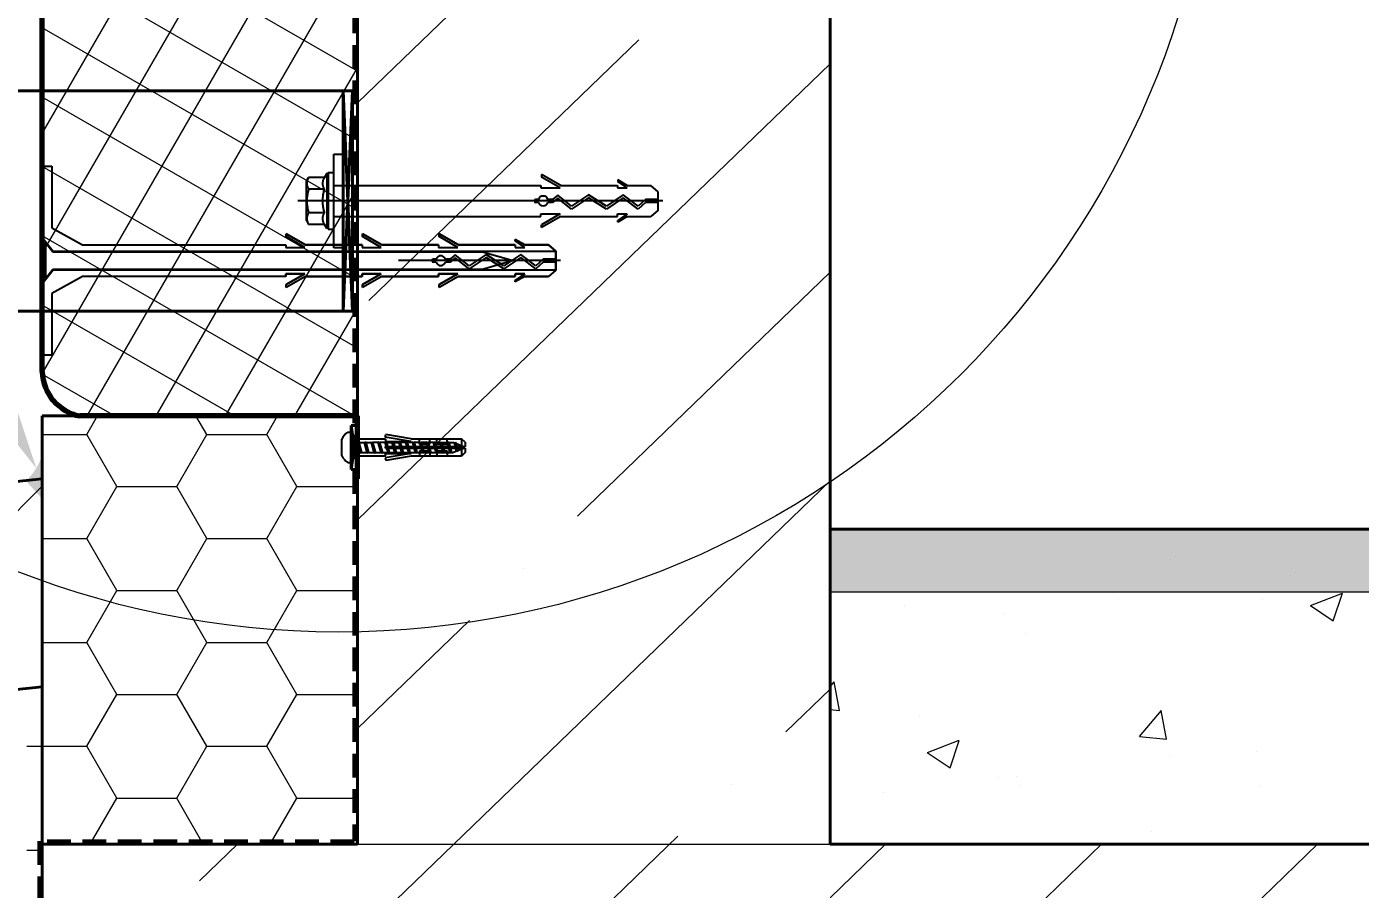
# Model space of a CAD drawing. Header units: millimetres. Extents: x -3689 to 2955806, y -724709 to -635850.
# Drawn here: x 2945288.7 to 2945712, y -717650.1 to -717376.2 of the extents above; entities that cross this region are included whole.
import ezdxf
from ezdxf import colors
from ezdxf.entities.mleader import LeaderData, LeaderLine
from ezdxf.math import Vec2, Vec3

# ---------------------------------------------------------------- set-up
doc = ezdxf.new("R2010")
doc.units = ezdxf.units.MM
doc.linetypes.add('DASHED2', pattern=[0.375, 0.25, -0.125])
for name, color, linetype, lineweight in [('0_текст', 7, 'Continuous', 0), ('_PP_Hatch', 9, 'Continuous', 9), ('_PP_Primary Line Continuous', 3, 'Continuous', 40), ('_Выноска', 7, 'Continuous', 15), ('гидроветрозащита', 10, 'Continuous', 70), ('Гидроизоляция монолита', 30, 'DASHED2', 50), ('Стены сечение', 7, 'Continuous', 40), ('Штрих Бетон неармированный', 7, 'Continuous', 15), ('Штрих Мин. Вата', 40, 'Continuous', 15)]:
    doc.layers.add(name, color=color, linetype=linetype, lineweight=lineweight)
doc.layers.add('S-METL', color=14, linetype='Continuous')
doc.layers.add('S-WALL-PATT', color=181, linetype='Continuous')
doc.styles.add('SPDS', font='isocpeui.ttf')
doc.linetypes.add('зигзаг', pattern='A,0.00254,-5.08,[131,ltypeshp.shx,S=5.08,R=0,X=-5.08,Y=0],-10.16,[131,ltypeshp.shx,S=5.08,R=180,X=5.08,Y=0],-5.08', length=20.32254)

# ---------------------------------------------------------------- blocks, each defined once
blk = doc.blocks.new('шуруп 4х40')
at = {"color": 0}
for p, q in [((-1.131376736666425, 5.330769230757141), (0, 5.330769230757141)), ((0, -5.330769230757141), (0, 5.330769230757141)), ((-3.230769230765873, -2.907692307693651), (-3.230769230765873, 2.907692307693651)), ((-8.326672684688674e-17, 1.915720173631509), (0.08143554921195495, 2)), ((0.794355645566764, -1.733333333371769), (2.220446049250313e-16, 1.103883125625536)), ((1.104249929206921, -2), (0.08143554921195495, 2)), ((0.08143554921195495, 2), (0.3913298328401016, 1.733333333323724)), ((1.361917124228844, -1.733333333371769), (0.3913298328401016, 1.733333333323724)), ((2.257996499513974, 1.733333333323724), (0.3913298328401016, 1.733333333323724)), ((2.257996499513974, 1.733333333323724), (2.515663694535897, 2)), ((3.228583790890706, -1.733333333371769), (2.257996499513974, 1.733333333323724)), ((3.538478074530863, -2), (2.515663694535897, 2)), ((2.515663694535897, 2), (2.825557978176056, 1.733333333323724)), ((3.796145269552786, -1.733333333371769), (2.825557978176056, 1.733333333323724)), ((2.825557978176056, 1.733333333323724), (4.657996499516377, 1.733333333323724)), ((4.657996499516377, 1.733333333323724), (4.915663694550313, 2)), ((5.62858379090512, -1.733333333371769), (4.657996499516377, 1.733333333323724)), ((5.938478074545278, -2), (4.915663694550313, 2)), ((4.915663694550313, 2), (5.225557978178458, 1.733333333323724)), ((6.19614526955519, -1.733333333371769), (5.225557978178458, 1.733333333323724)), ((5.225557978178458, 1.733333333323724), (7.092224644852331, 1.733333333323724)), ((7.092224644852331, 1.733333333323724), (7.349891839874254, 2)), ((8.062811936229062, -1.733333333371769), (7.092224644852331, 1.733333333323724)), ((8.372706219869219, -2), (7.349891839874254, 2)), ((7.349891839874254, 2), (7.659786123514412, 1.733333333323724)), ((8.630373414891142, -1.733333333371769), (7.659786123514412, 1.733333333323724)), ((9.526452790188284, 1.733333333323724), (7.659786123514412, 1.733333333323724)), ((9.526452790188284, 1.733333333323724), (9.784119985210207, 2)), ((10.49704008156502, -1.733333333371769), (9.526452790188284, 1.733333333323724)), ((10.80693436520517, -2), (9.784119985210207, 2)), ((9.784119985210207, 2), (10.09401426883835, 1.733333333323724)), ((11.0646015602271, -1.733333333371769), (10.09401426883835, 1.733333333323724)), ((11.96068093551223, 1.733333333323724), (10.09401426883835, 1.733333333323724)), ((11.96068093551223, 1.733333333323724), (12.21834813053415, 2)), ((12.93126822688896, -1.733333333371769), (11.96068093551223, 1.733333333323724)), ((13.24116251052912, -2), (12.21834813053415, 2)), ((12.21834813053415, 2), (12.52824241417431, 1.733333333323724)), ((13.49882970555104, -1.733333333371769), (12.52824241417431, 1.733333333323724)), ((12.52824241417431, 1.733333333323724), (14.36068093551463, 1.733333333323724)), ((14.36068093551463, 1.733333333323724), (14.61834813054856, 2)), ((15.33126822690337, -1.733333333371769), (14.36068093551463, 1.733333333323724)), ((15.64116251054353, -2), (14.61834813054856, 2)), ((14.61834813054856, 2), (14.92824241417671, 1.733333333323724)), ((15.89882970555344, -1.733333333371769), (14.92824241417671, 1.733333333323724)), ((14.92824241417671, 1.733333333323724), (16.79490908085058, 1.733333333323724)), ((16.79490908085058, 1.733333333323724), (17.05257627587251, 2)), ((17.76549637222731, -1.733333333371769), (16.79490908085058, 1.733333333323724)), ((18.07539065586747, -2), (17.05257627587251, 2)), ((17.05257627587251, 2), (17.36247055951266, 1.733333333323724)), ((18.33305785088939, -1.733333333371769), (17.36247055951266, 1.733333333323724)), ((19.19490908085298, 1.733333333323724), (17.36247055951266, 1.733333333323724)), ((19.19490908085298, 1.733333333323724), (19.45257627588692, 2)), ((20.16549637224173, -1.733333333371769), (19.19490908085298, 1.733333333323724)), ((20.47539065586987, -2), (19.45257627588692, 2)), ((19.45257627588692, 2), (19.76247055951507, 1.733333333323724)), ((20.7330578508918, -1.733333333371769), (19.76247055951507, 1.733333333323724)), ((21.62913722618894, 1.733333333323724), (19.76247055951507, 1.733333333323724)), ((21.62913722618894, 1.733333333323724), (21.88680442121086, 2)), ((22.59972451756567, -1.733333333371769), (21.62913722618894, 1.733333333323724)), ((22.90961880120583, -2), (21.88680442121086, 2)), ((21.88680442121086, 2), (22.19669870483901, 1.733333333323724)), ((23.16728599621574, -1.733333333371769), (22.19669870483901, 1.733333333323724)), ((24.02913722619134, 1.733333333323724), (22.19669870483901, 1.733333333323724)), ((24.02913722619134, 1.733333333323724), (24.28680442121327, 2)), ((24.99972451758008, -1.733333333371769), (24.02913722619134, 1.733333333323724)), ((25.30961880120823, -2), (24.28680442121327, 2)), ((24.28680442121327, 2), (24.59669870485342, 1.733333333323724)), ((25.56728599623015, -1.733333333371769), (24.59669870485342, 1.733333333323724)), ((26.4633653715273, 1.733333333323724), (24.59669870485342, 1.733333333323724)), ((26.4633653715273, 1.733333333323724), (26.72103256654922, 2)), ((27.43395266290403, -1.733333333371769), (26.4633653715273, 1.733333333323724)), ((27.74384694653217, -2), (26.72103256654922, 2)), ((26.72103256654922, 2), (27.03092685017737, 1.733333333323724)), ((28.0015141415541, -1.733333333371769), (27.03092685017737, 1.733333333323724)), ((28.8633653715297, 1.733333333323724), (27.03092685017737, 1.733333333323724)), ((28.8633653715297, 1.733333333323724), (29.12103256655162, 2)), ((29.83395266290643, -1.733333333371769), (28.8633653715297, 1.733333333323724)), ((30.14384694654659, -2), (29.12103256655162, 2)), ((29.12103256655162, 2), (29.43092685019178, 1.733333333323724)), ((30.40151414156851, -1.733333333371769), (29.43092685019178, 1.733333333323724)), ((29.43092685019178, 1.733333333323724), (31.2633653715321, 1.733333333323724)), ((31.2633653715321, 1.733333333323724), (31.52103256656603, 2)), ((32.23395266292084, -1.733333333371769), (31.2633653715321, 1.733333333323724)), ((32.54384694654899, -2), (31.52103256656603, 2)), ((31.52103256656603, 2), (31.83092685019418, 1.733333333323724)), ((32.80151414157091, -1.733333333371769), (31.83092685019418, 1.733333333323724)), ((31.83092685019418, 1.733333333323724), (33.76247055956311, 1.733333333323724)), ((33.76247055956311, 1.733333333323724), (34.02013775458503, 2)), ((34.73305785093984, -1.733333333371769), (33.76247055956311, 1.733333333323724)), ((35.04295213458, -2), (34.02013775458503, 2)), ((34.02013775458503, 2), (34.33003203821318, 1.733333333323724)), ((35.30061932960192, -1.733333333371769), (34.33003203821318, 1.733333333323724)), ((34.33003203821318, 1.733333333323724), (35.66666666665465, 1.733333333323724)), ((36.24695339869005, 1.50121864053839), (35.66666666665465, 1.733333333323724)), ((36.52306379893038, 1.67798327008409), (36.24695339869005, 1.50121864053839)), ((36.94670020780654, -1.2213199169014), (36.24695339869005, 1.50121864053839)), ((37.24741631857762, -1.388242262282846), (36.52306379893038, 1.67798327008409)), ((36.91122489874405, 1.235510040487966), (36.52306379893038, 1.67798327008409)), ((37.44213262524899, -1.023146949910007), (36.91122489874405, 1.235510040487966)), ((39.99999999999999, 0), (36.91122489874405, 1.235510040487966)), ((37.44213262524899, -1.023146949910007), (39.99999999999999, 0)), ((0, -1.733333333371769), (0.794355645566764, -1.733333333371769)), ((0.794355645566764, -1.733333333371769), (1.104249929206921, -2)), ((1.361917124228844, -1.733333333371769), (1.104249929206921, -2)), ((1.361917124228844, -1.733333333371769), (3.228583790890706, -1.733333333371769)), ((3.228583790890706, -1.733333333371769), (3.538478074530863, -2)), ((3.796145269552786, -1.733333333371769), (3.538478074530863, -2)), ((3.796145269552786, -1.733333333371769), (5.62858379090512, -1.733333333371769)), ((5.62858379090512, -1.733333333371769), (5.938478074545278, -2)), ((6.19614526955519, -1.733333333371769), (5.938478074545278, -2)), ((6.19614526955519, -1.733333333371769), (8.062811936229062, -1.733333333371769)), ((8.062811936229062, -1.733333333371769), (8.372706219869219, -2)), ((8.630373414891142, -1.733333333371769), (8.372706219869219, -2)), ((8.630373414891142, -1.733333333371769), (10.49704008156502, -1.733333333371769)), ((10.49704008156502, -1.733333333371769), (10.80693436520517, -2)), ((11.0646015602271, -1.733333333371769), (10.80693436520517, -2)), ((11.0646015602271, -1.733333333371769), (12.93126822688896, -1.733333333371769)), ((12.93126822688896, -1.733333333371769), (13.24116251052912, -2)), ((13.49882970555104, -1.733333333371769), (13.24116251052912, -2)), ((13.49882970555104, -1.733333333371769), (15.33126822690337, -1.733333333371769)), ((15.33126822690337, -1.733333333371769), (15.64116251054353, -2)), ((15.89882970555344, -1.733333333371769), (15.64116251054353, -2)), ((15.89882970555344, -1.733333333371769), (17.76549637222731, -1.733333333371769)), ((17.76549637222731, -1.733333333371769), (18.07539065586747, -2)), ((18.33305785088939, -1.733333333371769), (18.07539065586747, -2)), ((18.33305785088939, -1.733333333371769), (20.16549637224173, -1.733333333371769)), ((20.16549637224173, -1.733333333371769), (20.47539065586987, -2)), ((20.7330578508918, -1.733333333371769), (20.47539065586987, -2)), ((20.7330578508918, -1.733333333371769), (22.59972451756567, -1.733333333371769)), ((22.59972451756567, -1.733333333371769), (22.90961880120583, -2)), ((23.16728599621574, -1.733333333371769), (22.90961880120583, -2)), ((23.16728599621574, -1.733333333371769), (24.99972451758008, -1.733333333371769)), ((24.99972451758008, -1.733333333371769), (25.30961880120823, -2)), ((25.56728599623015, -1.733333333371769), (25.30961880120823, -2)), ((25.56728599623015, -1.733333333371769), (27.43395266290403, -1.733333333371769)), ((27.43395266290403, -1.733333333371769), (27.74384694653217, -2)), ((28.0015141415541, -1.733333333371769), (27.74384694653217, -2)), ((28.0015141415541, -1.733333333371769), (29.83395266290643, -1.733333333371769)), ((29.83395266290643, -1.733333333371769), (30.14384694654659, -2)), ((30.40151414156851, -1.733333333371769), (30.14384694654659, -2)), ((30.40151414156851, -1.733333333371769), (32.23395266292084, -1.733333333371769)), ((32.23395266292084, -1.733333333371769), (32.54384694654899, -2)), ((32.80151414157091, -1.733333333371769), (32.54384694654899, -2)), ((32.80151414157091, -1.733333333371769), (34.73305785093984, -1.733333333371769)), ((34.73305785093984, -1.733333333371769), (35.04295213458, -2)), ((35.30061932960192, -1.733333333371769), (35.04295213458, -2)), ((35.30061932960192, -1.733333333371769), (35.66666666665465, -1.733333333371769)), ((35.66666666665465, -1.733333333371769), (36.94670020780654, -1.2213199169014)), ((36.94670020780654, -1.2213199169014), (37.24741631857762, -1.388242262282846)), ((37.24741631857762, -1.388242262282846), (37.44213262524899, -1.023146949910007)), ((-1.131376736666425, -5.330769230757141), (0, -5.330769230757141))]:
    blk.add_line(p, q, dxfattribs=at)
for centre, radius, start, end in [((1.839248676173156, 0.6359599592105951), 5.555704225372054, 122.3234508355431, 155.8641914964315), ((1.839248676173156, -0.6359599592105951), 5.555704225372051, 204.1358085035685, 237.6765491644569)]:
    blk.add_arc(centre, radius, start, end, dxfattribs=at)
blk = doc.blocks.new('дюбель 6х40')
for p, q in [((0, 3), (12, 3)), ((0, -3), (0, 3)), ((11.97710171902145, 3.630322624696419), (12.12884552623291, 4.517438072070945)), ((21, 2.112884552625474), (11.97710171902145, 3.630322624696419)), ((12, 3), (12, 2.099999999976717)), ((12, 2.099999999976717), (21, 2.099999999976717)), ((12, 0.2999999999883585), (40, 0.2999999999883585)), ((12, -0.2999999999883585), (12, 0.2999999999883585)), ((21, 3), (12.12884552623291, 4.517438072070945)), ((21, 3), (38.61377558494837, 2.999999999999773)), ((24.00688779247139, 1.200000000011642), (24.00688779247139, 3)), ((24.00688779247139, 1.200000000011642), (27.60688779247721, 1.200000000011642)), ((27.60688779247721, 1.200000000011642), (27.60688779247721, 3)), ((30.00688779247139, 1.200000000011642), (30.00688779247139, 3)), ((30.00688779247139, 1.200000000011642), (33.60688779247721, 1.200000000011642)), ((33.60688779247721, 1.200000000011642), (33.60688779247721, 3)), ((38.6137755849486, 3), (38.6137755849486, 0.2999999999883585)), ((40, 1.799999999988358), (38.6137755849486, 3)), ((40, 1.799999999988358), (40, 0.2999999999883585)), ((12, -3), (0, -3)), ((21, -2.112884552625474), (11.97710171902145, -3.630322624696419)), ((11.97710171902145, -3.630322624696419), (12.12884552623291, -4.517438072070945)), ((12, -0.2999999999883585), (40, -0.2999999999883585)), ((12, -2.100000000034925), (21, -2.100000000034925)), ((12, -3), (12, -2.100000000034925)), ((21, -3), (12.12884552623291, -4.517438072070945)), ((38.61377558494837, -3), (21, -3)), ((24.00688779247139, -1.200000000011642), (27.60688779247721, -1.200000000011642)), ((24.00688779247139, -1.200000000011642), (24.00688779247139, -3)), ((27.60688779247721, -1.200000000011642), (27.60688779247721, -3)), ((30.00688779247139, -1.200000000011642), (33.60688779247721, -1.200000000011642)), ((30.00688779247139, -1.200000000011642), (30.00688779247139, -3)), ((33.60688779247721, -1.200000000011642), (33.60688779247721, -3)), ((38.6137755849486, -0.2999999999883585), (38.6137755849486, -3)), ((40, -1.799999999988358), (38.6137755849486, -3)), ((40, -0.2999999999883585), (40, -1.799999999988358))]:
    blk.add_line(p, q)
blk = doc.blocks.new('*U410')
for name in ['шуруп 4х40', 'дюбель 6х40']:
    blk.add_blockref(name, (0, -2.91038304567337e-11))
blk = doc.blocks.new('_Open90')
at = {"color": 0, "linetype": 'ByBlock', "lineweight": -2}
for p, q in [((-0.5, 0.5), (0, 0)), ((0, 0), (-1, 0)), ((0, 0), (-0.5, -0.5))]:
    blk.add_line(p, q, dxfattribs=at)

msp = doc.modelspace()

# ---------------------------------------------------------------- hatches: boundary and pattern name
msp.add_hatch(color=256).paths.add_polyline_path([(2945291.779109444, -717516.4553678259), (2945272.885130208, -717492.5597692265), (2945282.197352654, -717487.5387286608)], flags=0)
at = {"layer": '_Выноска'}
h = msp.add_hatch(color=256, dxfattribs=at)
h.dxf.hatch_style = 1
h.paths.add_polyline_path([(2945543.653680247, -717535.8239455108), (2946000.178958781, -717535.8239455108), (2946000.178958781, -717555.8239455108), (2945543.653680247, -717555.8239455108)])
at = {"layer": 'S-WALL-PATT'}
h = msp.add_hatch(color=7, dxfattribs=at)
h.dxf.hatch_style = 1
edge = h.paths.add_edge_path()
edge.add_line((2945288.479988195, -717520.4907047304), (2945293.479988195, -717525.976222607))
edge.add_line((2945293.479988195, -717525.976222607), (2945293.589549634, -717512.4154265036))
edge.add_arc((2945274.026200858, -717505.691043426), 20.68675767477686, 314.3226031059618, 341.03094913236, ccw=False)

# ---------------------------------------------------------------- linework, layer by layer
at = {"color": 9, "ltscale": 5}
for p, q in [((2945386.181809708, -717416.7049073845), (2945389.153680247, -717416.7049073845)), ((2945386.181809708, -717446.4236127757), (2945386.181809708, -717416.7049073845)), ((2945389.153680247, -717416.7049073845), (2945389.153680247, -717446.4236127757)), ((2945383.927150593, -717422.8412717382), (2945383.24082649, -717424.1290823051)), ((2945383.927150593, -717422.8412717382), (2945383.927150593, -717440.287248422)), ((2945377.488097758, -717425.3178305208), (2945378.17442186, -717424.1290823051)), ((2945377.488097758, -717437.8106896394), (2945377.488097758, -717425.3178305208)), ((2945383.24082649, -717424.1290823051), (2945378.17442186, -717424.1290823051)), ((2945383.24082649, -717427.8466711927), (2945378.17442186, -717427.8466711927)), ((2945383.24082649, -717435.2818489677), (2945378.17442186, -717435.2818489677)), ((2945377.488097758, -717437.8106896394), (2945378.17442186, -717438.9994378551)), ((2945383.24082649, -717438.9994378551), (2945378.17442186, -717438.9994378551)), ((2945383.927150593, -717440.287248422), (2945383.24082649, -717438.9994378551)), ((2945389.153680247, -717446.4236127757), (2945386.181809708, -717446.4236127757))]:
    msp.add_line(p, q, dxfattribs=at)
at = {"color": 1}
for p, q in [((2945293.653680247, -717480.5138884588), (2945293.653680247, -717420.5138884588)), ((2945293.653680247, -717420.5138884588), (2945296.653680247, -717420.5138884588)), ((2945296.653680247, -717420.5138884588), (2945296.653680247, -717440.1341004373)), ((2945296.653680247, -717440.1341004373), (2945306.368337261, -717445.5138884588)), ((2945293.653680247, -717457.164435302), (2945293.653680247, -717443.8633416157)), ((2945293.653680247, -717443.8633416157), (2945294.293386865, -717443.8633416157)), ((2945294.293386865, -717443.8633416157), (2945294.293386865, -717443.8633416157)), ((2945294.293386865, -717443.8633416157), (2945297.08085276, -717447.5138884588)), ((2945371.061090102, -717442.9010508527), (2945371.061090102, -717441.9833062582)), ((2945371.061090102, -717441.9833062582), (2945377.176237854, -717445.5138884587)), ((2945376.966011932, -717446.2984622811), (2945371.061090102, -717442.8892540733)), ((2945395.321952769, -717442.8892540733), (2945395.321952769, -717441.9833062582)), ((2945395.321952769, -717441.9833062582), (2945401.437100521, -717445.5138884587)), ((2945401.226874599, -717446.2984622811), (2945395.321952769, -717442.8892540733)), ((2945425.697963188, -717445.5138884587), (2945419.582815436, -717441.9833062582)), ((2945419.582815436, -717441.9833062582), (2945419.582815436, -717442.9010508527)), ((2945419.582815436, -717442.8892540733), (2945419.582815436, -717441.9833062582)), ((2945419.582815436, -717441.9833062582), (2945425.697963188, -717445.5138884587)), ((2945425.487737266, -717446.2984622811), (2945419.582815436, -717442.8892540733)), ((2945425.487737266, -717446.2984622811), (2945419.582815436, -717442.8892540733)), ((2945446.820530566, -717445.5138884587), (2945443.76295669, -717443.7485973585)), ((2945443.76295669, -717443.7485973585), (2945443.76295669, -717444.2074696558)), ((2945443.76295669, -717444.2074696558), (2945443.76295669, -717443.7485973585)), ((2945443.76295669, -717443.7485973585), (2945446.820530566, -717445.5138884587)), ((2945446.820530566, -717446.2984622811), (2945443.76295669, -717444.201571266)), ((2945446.820530566, -717446.2984622811), (2945443.76295669, -717444.2074696558)), ((2945297.08085276, -717447.5138884588), (2945456.588436996, -717447.5138884588)), ((2945306.368337261, -717445.5138884588), (2945370.899647275, -717445.5138884587)), ((2945370.899647275, -717445.5138884587), (2945370.899647275, -717446.2984622811)), ((2945370.899647275, -717446.2984622811), (2945376.966011932, -717446.2984622811)), ((2945377.176237854, -717445.5138884587), (2945395.160509942, -717445.5138884587)), ((2945395.160509942, -717445.5138884587), (2945395.160509942, -717446.2984622811)), ((2945395.160509942, -717446.2984622811), (2945401.226874599, -717446.2984622811)), ((2945401.437100521, -717445.5138884587), (2945419.421372609, -717445.5138884587)), ((2945406.653680247, -717445.5138884588), (2945419.421372609, -717445.5138884587)), ((2945419.421372609, -717445.5138884587), (2945419.421372609, -717446.2984622811)), ((2945419.421372609, -717445.5138884587), (2945419.421372609, -717446.2984622811)), ((2945419.421372609, -717446.2984622811), (2945425.487737266, -717446.2984622811)), ((2945419.421372609, -717446.2984622811), (2945425.487737266, -717446.2984622811)), ((2945424.718771296, -717448.6635583617), (2945423.092218575, -717450.0431441654)), ((2945429.128636096, -717452.2103900709), (2945424.718771296, -717448.6635583617)), ((2945443.682235276, -717445.5138884587), (2945425.697963188, -717445.5138884587)), ((2945425.697963188, -717445.5138884587), (2945443.682235276, -717445.5138884587)), ((2945425.697963188, -717445.5138884587), (2945443.682235276, -717445.5138884587)), ((2945434.475116699, -717448.5855544005), (2945429.128636096, -717452.2103900709)), ((2945440.17281208, -717452.2103900709), (2945434.475116699, -717448.5855544005)), ((2945445.519292682, -717448.5855544005), (2945440.17281208, -717452.2103900709)), ((2945443.682235276, -717445.5138884587), (2945443.682235276, -717446.2984622811)), ((2945443.682235276, -717445.5138884587), (2945443.682235276, -717446.2984622811)), ((2945443.682235276, -717446.2984622811), (2945446.820530566, -717446.2984622811)), ((2945443.682235276, -717446.2984622811), (2945446.820530566, -717446.2984622811)), ((2945450.24136275, -717452.2103900709), (2945445.519292682, -717448.5855544005)), ((2945454.29995878, -717445.5138884587), (2945446.820530566, -717445.5138884587)), ((2945446.820530566, -717445.5138884587), (2945454.29995878, -717445.5138884587)), ((2945456.653680247, -717447.4753230145), (2945454.29995878, -717445.5138884587)), ((2945454.29995878, -717445.5138884587), (2945456.588436996, -717447.5138884588)), ((2945456.588436996, -717447.5138884588), (2945456.593037793, -717453.5138884588)), ((2945456.653680247, -717453.4659465278), (2945456.653680247, -717447.56183039)), ((2945297.08085276, -717453.5138884588), (2945294.293386865, -717457.164435302)), ((2945456.593037793, -717453.5138884588), (2945297.08085276, -717453.5138884588)), ((2945458.087823234, -717450.5138884588), (2945406.653680247, -717450.5138884588)), ((2945418.611388025, -717450.0431441654), (2945417.789010114, -717450.0431441654)), ((2945418.611388025, -717450.9846327523), (2945417.789010114, -717450.9846327523)), ((2945423.092218575, -717450.0431441654), (2945421.605130927, -717450.0431441654)), ((2945423.092218575, -717450.9846327523), (2945421.605130927, -717450.9846327523)), ((2945423.092218575, -717450.9846327523), (2945422.136873041, -717450.9846327523)), ((2945424.718771296, -717449.5928607341), (2945423.092218575, -717450.9846327523)), ((2945429.128636096, -717453.1396924433), (2945424.718771296, -717449.5928607341)), ((2945434.475116699, -717449.5148567728), (2945429.128636096, -717453.1396924433)), ((2945440.17281208, -717453.1396924433), (2945434.475116699, -717449.5148567728)), ((2945445.519292682, -717449.5148567728), (2945440.17281208, -717453.1396924433)), ((2945450.24136275, -717453.1396924433), (2945445.519292682, -717449.5148567728)), ((2945452.582874575, -717450.05533038), (2945450.24136275, -717452.2103900709)), ((2945452.582874575, -717450.9846327523), (2945450.24136275, -717453.1396924433)), ((2945456.261393336, -717450.05533038), (2945452.582874575, -717450.05533038)), ((2945456.261393336, -717450.9846327523), (2945452.582874575, -717450.9846327523)), ((2945456.593037793, -717453.5138884588), (2945454.29995878, -717455.5138884588)), ((2945456.261393336, -717450.9846327523), (2945456.261393336, -717450.05533038)), ((2945294.293386865, -717457.164435302), (2945293.653680247, -717457.164435302)), ((2945294.293386865, -717457.164435302), (2945294.293386865, -717457.164435302)), ((2945306.368337261, -717455.5138884588), (2945296.653680247, -717460.8936764804)), ((2945370.899647275, -717455.5138884588), (2945306.368337261, -717455.5138884588)), ((2945370.899647275, -717455.5138884588), (2945370.899647275, -717454.7293146366)), ((2945370.899647275, -717454.7293146366), (2945376.966011932, -717454.7293146366)), ((2945376.966011932, -717454.7293146366), (2945370.899647275, -717454.7293146366)), ((2945370.899647275, -717454.7293146366), (2945370.899647275, -717455.5138884588)), ((2945376.966011932, -717454.7293146366), (2945371.061090102, -717458.1385228443)), ((2945371.061090102, -717458.126726065), (2945376.966011932, -717454.7293146366)), ((2945377.176237854, -717455.5138884588), (2945371.061090102, -717459.0444706593)), ((2945377.176237854, -717455.5138884588), (2945371.061090102, -717459.0444706593)), ((2945395.160509942, -717455.5138884588), (2945377.176237854, -717455.5138884588)), ((2945401.226874599, -717454.7293146366), (2945395.160509942, -717454.7293146366)), ((2945395.160509942, -717454.7293146366), (2945395.160509942, -717455.5138884588)), ((2945395.321952769, -717458.126726065), (2945401.226874599, -717454.7293146366)), ((2945401.437100521, -717455.5138884588), (2945395.321952769, -717459.0444706593)), ((2945419.421372609, -717455.5138884588), (2945401.437100521, -717455.5138884588)), ((2945406.653680247, -717455.5138884588), (2945419.421372609, -717455.5138884588)), ((2945419.421372609, -717455.5138884588), (2945419.421372609, -717454.7293146366)), ((2945419.421372609, -717454.7293146366), (2945425.487737266, -717454.7293146366)), ((2945425.487737266, -717454.7293146366), (2945419.421372609, -717454.7293146366)), ((2945419.421372609, -717454.7293146366), (2945419.421372609, -717455.5138884588)), ((2945425.487737266, -717454.7293146366), (2945419.582815436, -717458.1385228443)), ((2945419.582815436, -717458.1385228443), (2945425.487737266, -717454.7293146366)), ((2945425.697963188, -717455.5138884588), (2945419.582815436, -717459.0444706593)), ((2945425.697963188, -717455.5138884588), (2945419.582815436, -717459.0444706593)), ((2945425.697963188, -717455.5138884588), (2945443.682235276, -717455.5138884588)), ((2945443.682235276, -717455.5138884588), (2945425.697963188, -717455.5138884588)), ((2945443.682235276, -717455.5138884588), (2945443.682235276, -717454.7293146366)), ((2945443.682235276, -717454.7293146366), (2945446.820530566, -717454.7293146366)), ((2945446.820530566, -717454.7293146366), (2945443.682235276, -717454.7293146366)), ((2945443.682235276, -717454.7293146366), (2945443.682235276, -717455.5138884588)), ((2945446.820530566, -717454.7293146366), (2945443.76295669, -717456.8262056516)), ((2945443.76295669, -717456.8203072619), (2945446.820530566, -717454.7293146366)), ((2945446.820530566, -717455.5138884588), (2945443.76295669, -717457.2791795591)), ((2945446.820530566, -717455.5138884588), (2945443.76295669, -717457.2791795591)), ((2945443.76295669, -717457.2791795591), (2945443.76295669, -717456.8203072619)), ((2945443.76295669, -717457.2791795591), (2945443.76295669, -717456.8203072619)), ((2945446.820530566, -717455.5138884588), (2945454.29995878, -717455.5138884588)), ((2945454.29995878, -717455.5138884588), (2945446.820530566, -717455.5138884588)), ((2945456.653680247, -717453.552453903), (2945454.29995878, -717455.5138884588)), ((2945296.653680247, -717460.8936764804), (2945296.653680247, -717480.5138884588)), ((2945371.061090102, -717459.0444706593), (2945371.061090102, -717458.126726065)), ((2945371.061090102, -717459.0444706593), (2945371.061090102, -717458.126726065)), ((2945395.321952769, -717459.0444706593), (2945395.321952769, -717458.126726065)), ((2945419.582815436, -717459.0444706593), (2945419.582815436, -717458.126726065)), ((2945419.582815436, -717459.0444706593), (2945419.582815436, -717458.1385228443)), ((2945296.653680247, -717480.5138884588), (2945293.653680247, -717480.5138884588))]:
    msp.add_line(p, q, dxfattribs=at)
at = {"color": 9}
for p, q in [((2945384.422462349, -717422.8412717382), (2945383.927150593, -717422.8412717382)), ((2945384.422462349, -717440.287248422), (2945383.927150593, -717440.287248422))]:
    msp.add_line(p, q, dxfattribs=at)
at = {"color": 9, "ltscale": 7}
for p, q in [((2945386.181809708, -717422.6486484627), (2945384.422462349, -717422.6486484627)), ((2945384.422462349, -717422.6486484627), (2945384.422462349, -717440.4798716975)), ((2945386.181809708, -717440.4798716975), (2945386.181809708, -717422.6486484627)), ((2945458.197963188, -717426.6507674555), (2945452.082815436, -717423.120185255)), ((2945452.082815436, -717423.120185255), (2945452.082815436, -717424.0379298493)), ((2945386.181809708, -717426.6507674553), (2945451.921372609, -717426.6507674556)), ((2945451.921372609, -717426.6507674555), (2945451.921372609, -717427.4353412777)), ((2945451.921372609, -717427.4353412777), (2945457.987737266, -717427.4353412777)), ((2945457.987737266, -717427.4353412777), (2945452.082815436, -717424.02613307)), ((2945458.197963188, -717426.6507674555), (2945476.182235276, -717426.6507674555)), ((2945458.197963188, -717426.6507674555), (2945476.182235276, -717426.6507674555)), ((2945476.182235276, -717426.6507674555), (2945476.182235276, -717427.4353412777)), ((2945476.182235276, -717427.4353412777), (2945479.320530566, -717427.4353412777)), ((2945479.320530566, -717426.6507674555), (2945476.26295669, -717424.8854763552)), ((2945476.26295669, -717424.8854763552), (2945476.26295669, -717425.3443486524)), ((2945479.320530566, -717427.4353412777), (2945476.26295669, -717425.3384502627)), ((2945479.320530566, -717426.6507674555), (2945486.79995878, -717426.6507674555)), ((2945489.153680247, -717428.6122020113), (2945486.79995878, -717426.6507674555)), ((2945451.111388025, -717431.0935157867), (2945450.289010114, -717431.0935157867)), ((2945451.111388025, -717432.0350043735), (2945450.289010114, -717432.0350043735)), ((2945455.592218575, -717431.0935157867), (2945454.105130927, -717431.0935157867)), ((2945455.592218575, -717432.0350043735), (2945454.105130927, -717432.0350043735)), ((2945455.592218575, -717432.0350043735), (2945454.636873041, -717432.0350043735)), ((2945457.218771296, -717429.713929983), (2945455.592218575, -717431.0935157867)), ((2945457.218771296, -717430.6432323554), (2945455.592218575, -717432.0350043735)), ((2945461.628636097, -717433.2607616922), (2945457.218771296, -717429.713929983)), ((2945461.628636096, -717434.1900640646), (2945457.218771296, -717430.6432323554)), ((2945466.975116699, -717429.6359260217), (2945461.628636097, -717433.2607616922)), ((2945466.975116699, -717430.5652283941), (2945461.628636096, -717434.1900640646)), ((2945472.67281208, -717433.2607616922), (2945466.975116699, -717429.6359260217)), ((2945472.67281208, -717434.1900640646), (2945466.975116699, -717430.5652283941)), ((2945478.019292682, -717429.6359260217), (2945472.67281208, -717433.2607616922)), ((2945478.019292682, -717430.5652283941), (2945472.67281208, -717434.1900640646)), ((2945482.74136275, -717433.2607616922), (2945478.019292682, -717429.6359260217)), ((2945482.74136275, -717434.1900640645), (2945478.019292682, -717430.5652283941)), ((2945485.082874575, -717431.1057020013), (2945482.74136275, -717433.2607616922)), ((2945485.082874575, -717432.0350043735), (2945482.74136275, -717434.1900640645)), ((2945488.761393336, -717431.1057020013), (2945485.082874575, -717431.1057020013)), ((2945488.761393336, -717432.0350043735), (2945485.082874575, -717432.0350043735)), ((2945488.761393336, -717432.0350043735), (2945488.761393336, -717431.1057020013)), ((2945489.153680247, -717434.516318149), (2945489.153680247, -717428.6122020113)), ((2945386.181809708, -717436.4777527049), (2945451.921372609, -717436.4777527048)), ((2945451.921372609, -717436.4777527049), (2945451.921372609, -717435.6931788825)), ((2945451.921372609, -717435.6931788825), (2945457.987737266, -717435.6931788825)), ((2945457.987737266, -717435.6931788825), (2945452.082815436, -717439.1023870902)), ((2945458.197963188, -717436.4777527049), (2945452.082815436, -717440.0083349053)), ((2945458.197963188, -717436.4777527049), (2945476.182235276, -717436.4777527049)), ((2945476.182235276, -717436.4777527049), (2945476.182235276, -717435.6931788825)), ((2945476.182235276, -717435.6931788825), (2945479.320530566, -717435.6931788825)), ((2945479.320530566, -717435.6931788825), (2945476.26295669, -717437.7900698975)), ((2945479.320530566, -717436.4777527049), (2945476.26295669, -717438.243043805)), ((2945479.320530566, -717436.4777527049), (2945486.79995878, -717436.4777527049)), ((2945489.153680247, -717434.516318149), (2945486.79995878, -717436.4777527049)), ((2945384.422462349, -717440.4798716975), (2945386.181809708, -717440.4798716975)), ((2945452.082815436, -717440.0083349053), (2945452.082815436, -717439.0905903109)), ((2945476.26295669, -717438.243043805), (2945476.26295669, -717437.7841715078)), ((2945377.176237854, -717445.5138884587), (2945371.061090102, -717441.9833062582)), ((2945371.061090102, -717441.9833062582), (2945371.061090102, -717442.9010508527)), ((2945401.437100521, -717445.5138884587), (2945395.321952769, -717441.9833062582)), ((2945395.321952769, -717441.9833062582), (2945395.321952769, -717442.9010508527)), ((2945401.226874599, -717446.2984622811), (2945395.321952769, -717442.8892540733)), ((2945377.176237854, -717445.5138884587), (2945395.160509942, -717445.5138884587)), ((2945395.160509942, -717445.5138884587), (2945377.176237854, -717445.5138884587)), ((2945395.160509942, -717445.5138884587), (2945395.160509942, -717446.2984622811)), ((2945395.160509942, -717446.2984622811), (2945401.226874599, -717446.2984622811)), ((2945401.437100521, -717445.5138884587), (2945419.421372609, -717445.5138884587)), ((2945419.421372609, -717445.5138884587), (2945401.437100521, -717445.5138884587)), ((2945377.176237854, -717455.5138884588), (2945395.160509942, -717455.5138884588)), ((2945395.160509942, -717455.5138884588), (2945395.160509942, -717454.7293146366)), ((2945395.160509942, -717454.7293146366), (2945401.226874599, -717454.7293146366)), ((2945401.226874599, -717454.7293146366), (2945395.321952769, -717458.1385228443)), ((2945401.437100521, -717455.5138884588), (2945395.321952769, -717459.0444706593)), ((2945401.437100521, -717455.5138884588), (2945419.421372609, -717455.5138884588)), ((2945395.321952769, -717459.0444706593), (2945395.321952769, -717458.126726065))]:
    msp.add_line(p, q, dxfattribs=at)
at = {"color": 9, "ltscale": 3}
msp.add_line((2945384.422462349, -717422.8412717382), (2945384.422462349, -717440.287248422), dxfattribs=at)
at = {"color": 9, "ltscale": 10}
msp.add_line((2945490.587823234, -717431.5642600801), (2945374.792124392, -717431.5642600801), dxfattribs=at)
for p, q in [((2945294.787923642, -717456.2138884588), (2945294.787923642, -717444.8138884588)), ((2945294.787923642, -717444.8138884588), (2945294.787923642, -717444.8138884588)), ((2945294.787923642, -717444.8138884588), (2945294.787923642, -717444.8138884588)), ((2945294.787923642, -717444.8138884588), (2945297.019519281, -717447.7138884588)), ((2945297.019519281, -717447.7138884588), (2945297.019519281, -717447.7138884588)), ((2945297.019519281, -717447.7138884588), (2945433.411445905, -717447.7138884588)), ((2945433.411445905, -717447.7138884588), (2945443.119519281, -717450.5138884587)), ((2945297.019519281, -717453.3138884588), (2945294.787923642, -717456.2138884588)), ((2945433.411445905, -717453.3138884588), (2945297.019519281, -717453.3138884588)), ((2945443.119519281, -717450.5138884587), (2945433.411445905, -717453.3138884588)), ((2945294.787923642, -717456.2138884588), (2945294.787923642, -717456.2138884588)), ((2945294.787923642, -717456.2138884588), (2945294.787923642, -717456.2138884588)), ((2945294.787923642, -717456.2138884588), (2945294.787923642, -717456.2138884588))]:
    msp.add_line(p, q)
at = {"color": 9, "ltscale": 7}
for centre, radius, start, end in [((2945450.289010114, -717431.5642600801), 0.4707442934025033, 90, 270), ((2945452.608259476, -717431.5642600801), 1.569147644659787, 17.45760312810176, 162.5423968718983), ((2945452.608259476, -717431.5642600801), 1.569147644659787, 197.4576031281017, 342.5423968718974)]:
    msp.add_arc(centre, radius, start, end, dxfattribs=at)
at = {"color": 1}
for centre, radius, start, end in [((2945420.108259476, -717450.5138884588), 1.569147644659787, 17.45760312810176, 162.5423968718983), ((2945417.789010114, -717450.5138884588), 0.4707442934025033, 90, 270), ((2945420.108259476, -717450.5138884588), 1.569147644659787, 197.4576031281017, 342.5423968718974)]:
    msp.add_arc(centre, radius, start, end, dxfattribs=at)
at = {"color": 9, "ltscale": 5}
for points, weights in [([(2945378.17442186, -717424.1290823051), (2945377.101246389, -717425.9878767489), (2945378.17442186, -717427.8466711927)], [1.316243490467287, 1.519867067080706, 1.31624349046744]), ([(2945378.17442186, -717427.8466711927), (2945377.101246388, -717431.5642600802), (2945378.17442186, -717435.2818489675)], [1.316243490467383, 1.519867067080816, 1.316243490467299]), ([(2945383.24082649, -717427.8466711927), (2945382.167651017, -717425.9878767489), (2945383.24082649, -717424.1290823051)], [1.316243490467362, 1.519867067080706, 1.316243490467367]), ([(2945383.24082649, -717435.2818489677), (2945382.167651019, -717431.5642600801), (2945383.24082649, -717427.8466711927)], [1.31624349046739, 1.519867067080709, 1.316243490467505]), ([(2945378.17442186, -717435.2818489677), (2945377.101246386, -717437.1406434113), (2945378.17442186, -717438.9994378551)], [1.316243490467668, 1.519867067081349, 1.316243490467686]), ([(2945383.24082649, -717438.9994378551), (2945382.167651018, -717437.1406434113), (2945383.24082649, -717435.2818489677)], [1.316243490467613, 1.519867067081412, 1.31624349046761])]:
    msp.add_rational_spline(points, weights, degree=2, dxfattribs=at)
at = {"layer": '_PP_Hatch', "ltscale": 10}
msp.add_line((2945393.653680247, -717235.8239455108), (2945393.653680247, -717635.8239455108), dxfattribs=at)
at = {"layer": '_PP_Hatch', "linetype": 'Continuous', "ltscale": 10}
for p, q in [((2945393.653680247, -717400.4417067651), (2945543.653680247, -717255.588390544)), ((2945397.294455328, -717463.1324207573), (2945482.940850306, -717380.4246585245)), ((2945393.653680247, -717532.8547888094), (2945543.653680247, -717388.0014725884)), ((2945393.653680247, -717465.8239455108), (2945393.653680247, -717415.8239455108)), ((2945463.460665115, -717531.6495367396), (2945543.653680247, -717454.2080422078)), ((2945293.653680247, -717761.8367483345), (2945543.653680247, -717520.4145546327)), ((2945446.331386119, -717548.1910891861), (2945446.331386119, -717548.1910891861)), ((2945393.653680247, -717599.0613584289), (2945429.202107124, -717564.7326416327)), ((2945529.626874901, -717600.1666527218), (2945543.653680247, -717586.6211242521)), ((2945512.497595905, -717616.7082051684), (2945512.497595905, -717616.7082051684)), ((2945409.721921932, -717715.9575198477), (2945495.36831691, -717633.2497576149)), ((2945343.555712146, -717647.4404038654), (2945355.584906911, -717635.8239455108)), ((2945543.653680247, -717652.8276366771), (2945561.261517896, -717635.8239455108)), ((2945543.653680247, -717785.2407187214), (2945698.379278296, -717635.8239455108)), ((2945595.793084687, -717668.6837687041), (2945629.820427709, -717635.8239455108))]:
    msp.add_line(p, q, dxfattribs=at)
at = {"layer": '_PP_Hatch', "linetype": 'Continuous', "ltscale": 20}
msp.add_line((2945245.288235529, -717570.4787239915), (2945293.653680247, -717522.1132792737), dxfattribs=at)
at = {"layer": '_PP_Primary Line Continuous', "ltscale": 10}
for p, q in [((2945393.653680247, -717499.8239455108), (2945393.653680247, -717185.8239455108)), ((2945293.653680247, -717195.8239455108), (2945293.653680247, -717485.8239455108)), ((2945393.653680247, -717235.8239455108), (2945393.653680247, -717635.8239455108)), ((2945543.653680247, -717635.8239455108), (2945543.653680247, -717235.8239455108)), ((2945293.653680247, -717585.8239455108), (2945293.653680247, -717499.8239455108)), ((2945293.653680247, -717499.8239455108), (2945393.653680247, -717499.8239455108)), ((2945293.653680247, -717635.8239455108), (2945293.653680247, -717499.8239455108)), ((2945305.594468892, -717499.8239455108), (2945393.653680247, -717499.8239455108)), ((2945305.594468892, -717499.8239455108), (2945393.653680247, -717499.8239455108)), ((2945393.653680247, -717499.8239455108), (2945393.653680247, -717499.8239455108)), ((2945393.653680247, -717499.8239455108), (2945393.653680247, -717635.8239455108)), ((2945193.653680247, -717595.9109399113), (2945293.653680247, -717585.8239455108)), ((2945393.653680247, -717635.8239455108), (2945293.653680247, -717635.8239455108)), ((2945293.653680247, -717635.8239455108), (2945293.653680247, -717935.8239455108)), ((2945393.653680247, -717635.8239455108), (2945293.653680247, -717635.8239455108)), ((2946000.178958781, -717635.8239455108), (2945543.653680247, -717635.8239455108))]:
    msp.add_line(p, q, dxfattribs=at)
at = {"layer": '_PP_Primary Line Continuous', "color": 159, "true_color": 0x22346e}
for p, q in [((2945250.709347215, -717396.5642600801), (2945392.153680247, -717396.5642600801)), ((2945389.153680247, -717466.5642600801), (2945389.153680247, -717396.5642600801)), ((2945389.153680247, -717396.5642600801), (2945392.153680247, -717396.5642600801)), ((2945392.153680247, -717396.5642600801), (2945389.153680247, -717466.5642600801)), ((2945392.153680247, -717466.5642600801), (2945389.153680247, -717396.5642600801)), ((2945392.153680247, -717396.5642600801), (2945392.153680247, -717466.5642600801)), ((2945392.153680247, -717466.5642600801), (2945250.709347215, -717466.5642600801)), ((2945392.153680247, -717466.5642600801), (2945389.153680247, -717466.5642600801)), ((2945389.153680247, -717466.5642600801), (2945392.153680247, -717466.5642600801))]:
    msp.add_line(p, q, dxfattribs=at)
at = {"layer": '_PP_Primary Line Continuous'}
for p, q in [((2945393.653680247, -717499.8239455108), (2945293.653680247, -717499.8239455108)), ((2945543.653680247, -717635.8239455108), (2945543.653680247, -717535.8239455108)), ((2945543.653680247, -717535.8239455108), (2946000.178958781, -717535.8239455108)), ((2946000.178958781, -717635.8239455108), (2945543.653680247, -717635.8239455108))]:
    msp.add_line(p, q, dxfattribs=at)
at = {"layer": '_PP_Primary Line Continuous', "color": 116, "true_color": 0x136734}
for p, q in [((2945393.653680247, -717502.8239455108), (2945391.653680247, -717502.8239455108)), ((2945391.653680247, -717502.8239455108), (2945391.653680247, -717516.8239455108)), ((2945391.653680247, -717502.8239455108), (2945393.653680247, -717516.8239455108)), ((2945393.653680247, -717502.8239455108), (2945391.653680247, -717516.8239455108)), ((2945393.653680247, -717516.8239455108), (2945393.653680247, -717502.8239455108)), ((2945393.653680247, -717516.8239455108), (2945393.653680247, -717502.8239455108)), ((2945391.653680247, -717516.8239455108), (2945393.653680247, -717516.8239455108))]:
    msp.add_line(p, q, dxfattribs=at)
at = {"layer": '_PP_Primary Line Continuous', "ltscale": 10}
msp.add_arc((2945308.296847679, -717485.4268204637), 14.64855148912329, 181.5534899287668, 259.3691274688723, dxfattribs=at)
at = {"layer": '_Выноска'}
for p, q in [((2945543.653680247, -717535.8239455108), (2946000.178958781, -717535.8239455108)), ((2945543.653680247, -717555.8239455108), (2945543.653680247, -717535.8239455108)), ((2945549.903680247, -717535.8239455108), (2945814.291957305, -717535.8239455108)), ((2946000.178958781, -717555.8239455108), (2945543.653680247, -717555.8239455108))]:
    msp.add_line(p, q, dxfattribs=at)
at = {"layer": '_Выноска', "linetype": 'зигзаг'}
msp.add_line((2945393.653680247, -717635.8239455108), (2945543.653680247, -717635.8239455108), dxfattribs=at)
at = {"layer": '_Выноска'}
msp.add_circle((2945387.706746569, -717289.2153222483), 279.2168368085913, dxfattribs=at)
at = {"layer": 'гидроветрозащита'}
for p, q in [((2945293.653680247, -717485.8239455108), (2945293.653680247, -717195.8239455108)), ((2945393.653680247, -717499.8239455108), (2945305.594468892, -717499.8239455108)), ((2945393.653680247, -717519.8239455108), (2945393.653680247, -717499.8239455108))]:
    msp.add_line(p, q, dxfattribs=at)
msp.add_arc((2945308.296847679, -717485.4268204637), 14.64855148912341, 181.5534899287668, 259.3691274688723, dxfattribs=at)
at = {"layer": 'Гидроизоляция монолита', "ltscale": 30}
for p, q in [((2945392.653680247, -717235.8239455108), (2945392.653680247, -717634.8239455108)), ((2945392.653680247, -717634.8239455108), (2945292.653680247, -717634.8239455108)), ((2945292.653680247, -717634.8239455108), (2945292.653680247, -718035.8239455108))]:
    msp.add_line(p, q, dxfattribs=at)
at = {"layer": 'Стены сечение', "ltscale": 100}
for p, q in [((2945293.653680247, -717519.8239455108), (2944841.046900287, -717565.4783660617)), ((2945293.653680247, -717585.7101771422), (2945293.653680247, -717519.8239455108)), ((2945193.653680247, -717595.9109399113), (2945293.653680247, -717585.8239455108))]:
    msp.add_line(p, q, dxfattribs=at)
at = {"layer": 'Штрих Бетон неармированный', "linetype": 'Continuous'}
for p, q in [((2945651.728998894, -717545.4644476474), (2945651.728998894, -717545.4644476474)), ((2945689.65280292, -717550.4247616592), (2945689.65280292, -717550.4247616592)), ((2945634.819993075, -717557.6436380252), (2945634.819993075, -717557.6436380252)), ((2945680.796689502, -717558.0310059423), (2945680.796689502, -717558.0310059423)), ((2945696.198540322, -717560.002379753), (2945706.335823383, -717556.111041373)), ((2945703.387684202, -717564.8907905798), (2945706.323283646, -717556.1418552517)), ((2945567.295365504, -717559.9575475364), (2945567.295365504, -717559.9575475364)), ((2945598.57579285, -717562.4152775077), (2945598.57579285, -717562.4152775077)), ((2945696.1847212, -717560.0328643041), (2945703.386404785, -717564.890461218)), ((2945605.599856628, -717568.886075178), (2945605.599856628, -717568.886075178)), ((2945543.653680247, -717585.8118048484), (2945544.971939886, -717584.240764188)), ((2945546.621164591, -717593.3220736397), (2945544.94712975, -717584.246875525)), ((2945543.653680247, -717593.0556994545), (2945546.645842162, -717593.3174797014)), ((2945572.164463427, -717594.7947870863), (2945572.164463427, -717594.7947870863)), ((2945641.837491954, -717601.6441365308), (2945648.817201214, -717593.3260429453)), ((2945650.466108803, -717602.407415274), (2945648.792073962, -717593.3322171593)), ((2945641.837359009, -717601.6456582893), (2945650.491103112, -717602.4027627954)), ((2945649.451102672, -717598.0601711621), (2945649.451102672, -717598.0601711621)), ((2945574.551143588, -717606.6984403147), (2945584.688426649, -717602.8071019346)), ((2945581.740325213, -717611.5867688447), (2945584.675924657, -717602.8378335168)), ((2945574.537362019, -717606.7288420274), (2945581.739045604, -717611.5864389413)), ((2945651.565595289, -717607.5276893056), (2945651.565595289, -717607.5276893056)), ((2945679.036185649, -717606.2273780999), (2945679.036185649, -717606.2273780999)), ((2945602.691016808, -717614.2423464104), (2945602.691016808, -717614.2423464104)), ((2945596.732785444, -717614.7465656714), (2945596.732785444, -717614.7465656714)), ((2945603.839352775, -717617.0824473358), (2945603.839352775, -717617.0824473358)), ((2945679.977656053, -717617.5077304862), (2945679.977656053, -717617.5077304862)), ((2945560.488585219, -717619.5182051541), (2945560.488585219, -717619.5182051541)), ((2945645.751479929, -717631.8493309765), (2945645.751479929, -717631.8493309765))]:
    msp.add_line(p, q, dxfattribs=at)
at = {"layer": 'Штрих Мин. Вата', "linetype": 'Continuous'}
for p, q in [((2945293.653680247, -717410.0954996992), (2945393.653680247, -717236.8904189423)), ((2945293.653680247, -717448.1954996992), (2945393.653680247, -717274.9904189423)), ((2945293.672205041, -717486.2634138159), (2945393.653680247, -717313.0904189423)), ((2945393.653680247, -717390.3519710083), (2945293.653680247, -717332.6169440894)), ((2945307.840073673, -717499.8239455108), (2945393.653680247, -717351.1904189422)), ((2945393.653680247, -717412.3490162645), (2945293.653680247, -717354.6139893455)), ((2945393.653680247, -717434.3460615206), (2945293.653680247, -717376.6110346017)), ((2945329.837118929, -717499.8239455108), (2945393.653680247, -717389.2904189423)), ((2945393.653680247, -717456.3431067767), (2945293.653680247, -717398.6080798578)), ((2945393.653680247, -717478.3401520329), (2945293.653680247, -717420.605125114)), ((2945351.834164185, -717499.8239455108), (2945393.653680247, -717427.3904189423)), ((2945392.764702091, -717499.8239455108), (2945293.653680247, -717442.60217037)), ((2945354.66470209, -717499.8239455108), (2945293.653680247, -717464.5992156261)), ((2945373.831209441, -717499.8239455108), (2945393.653680247, -717465.4904189423)), ((2945316.56470209, -717499.8239455108), (2945293.697079256, -717486.6213173114)), ((2945307.740772878, -717505.7279702326), (2945311.14946314, -717499.8239455108)), ((2945345.840672357, -717505.7280863032), (2945342.431915082, -717499.8239455108)), ((2945364.890772691, -717505.7279701245), (2945368.29946289, -717499.8239455108)), ((2945293.653680247, -717505.7281151767), (2945307.740823138, -717505.7281151767)), ((2945317.265672483, -717522.2258701732), (2945307.740672483, -717505.7280862312)), ((2945336.315772753, -717522.2257541026), (2945345.840772753, -717505.7279701605)), ((2945345.840823138, -717505.7281151767), (2945364.890823138, -717505.7281151767)), ((2945374.415672295, -717522.2258702813), (2945364.890672295, -717505.7280863393)), ((2945307.740772815, -717538.7235380807), (2945317.265772815, -717522.2257541387)), ((2945317.265823138, -717522.2258990466), (2945336.315823138, -717522.2258990466)), ((2945345.84067242, -717538.7236541513), (2945336.31567242, -717522.2258702093)), ((2945364.890772628, -717538.7235379725), (2945374.415772628, -717522.2257540305)), ((2945374.415823138, -717522.2258990466), (2945393.465823138, -717522.2258990466)), ((2945393.653680247, -717522.551509751), (2945393.465672233, -717522.2258703174)), ((2945393.465772565, -717522.2257539944), (2945393.653680247, -717521.9002883423)), ((2945293.653680247, -717538.7236829166), (2945307.740823138, -717538.7236829166)), ((2945317.265672545, -717555.2214380214), (2945307.740672545, -717538.7236540793)), ((2945336.31577269, -717555.2213219507), (2945345.84077269, -717538.7235380086)), ((2945345.840823138, -717538.7236829166), (2945364.890823138, -717538.7236829166)), ((2945374.415672358, -717555.2214381295), (2945364.890672358, -717538.7236541874)), ((2945393.465772503, -717555.2213218425), (2945393.653680247, -717554.8958560823)), ((2945307.740772753, -717571.7191059289), (2945317.265772753, -717555.2213219868)), ((2945317.265823138, -717555.2214667867), (2945336.315823138, -717555.2214667867)), ((2945345.840672482, -717571.7192219995), (2945336.315672482, -717555.2214380574)), ((2945364.890772566, -717571.7191058208), (2945374.415772566, -717555.2213218786)), ((2945374.415823138, -717555.2214667867), (2945393.465823138, -717555.2214667867)), ((2945393.653680247, -717555.5470774911), (2945393.465672295, -717555.2214381655)), ((2945293.653680247, -717571.7192506567), (2945307.740823138, -717571.7192506567)), ((2945317.265672607, -717588.2170058695), (2945307.740672607, -717571.7192219275)), ((2945336.315772628, -717588.2168897989), (2945345.840772628, -717571.7191058567)), ((2945345.840823138, -717571.7192506567), (2945364.890823138, -717571.7192506567)), ((2945374.41567242, -717588.2170059776), (2945364.89067242, -717571.7192220356)), ((2945307.74077269, -717604.714673777), (2945317.265772691, -717588.2168898348)), ((2945317.265823138, -717588.2170345266), (2945336.315823138, -717588.2170345266)), ((2945345.840672545, -717604.7147898476), (2945336.315672545, -717588.2170059056)), ((2945364.890772503, -717604.7146736688), (2945374.415772503, -717588.2168897268)), ((2945374.415823138, -717588.2170345266), (2945393.465823138, -717588.2170345266)), ((2945393.653680247, -717588.542645231), (2945393.465672357, -717588.2170060137)), ((2945393.465772441, -717588.2168896907), (2945393.653680247, -717587.8914238223)), ((2945288.690823138, -717604.7148183966), (2945293.653680247, -717604.7148183966)), ((2945293.653680247, -717604.7148183966), (2945307.740823138, -717604.7148183966)), ((2945317.26567267, -717621.2125737177), (2945307.74067267, -717604.7147897755)), ((2945336.315772566, -717621.212457647), (2945345.840772565, -717604.7146737049)), ((2945345.840823138, -717604.7148183966), (2945364.890823138, -717604.7148183966)), ((2945374.415672482, -717621.2125738257), (2945364.890672483, -717604.7147898837)), ((2945308.829826197, -717635.8239455108), (2945317.265772628, -717621.212457683)), ((2945317.265823138, -717621.2126022667), (2945336.315823138, -717621.2126022667)), ((2945344.751552024, -717635.8239455108), (2945336.315672607, -717621.2125737537)), ((2945365.979825947, -717635.8239455108), (2945374.415772441, -717621.2124575749)), ((2945374.415823138, -717621.2126022667), (2945393.465823138, -717621.2126022667)), ((2945393.653680247, -717621.5382129711), (2945393.46567242, -717621.2125738618)), ((2945393.465772378, -717621.2124575388), (2945393.653680247, -717620.8869915623)), ((2945288.690823138, -717637.7103861367), (2945293.653680247, -717637.7103861367))]:
    msp.add_line(p, q, dxfattribs=at)

# ---------------------------------------------------------------- block references
at = {"layer": 'S-METL', "xscale": 0.906249999999818, "yscale": 0.906249999999818, "zscale": 0.906249999999818}
msp.add_blockref('*U410', (2945391.653680247, -717509.8239455108), dxfattribs=at)

# ---------------------------------------------------------------- leaders
at = {"layer": '0_текст'}
ml = msp.add_multileader_mtext('Standard', dxfattribs=at)
ml.set_content('\\A1;{\\fISOCPEUR|b0|i0|c204|p34;Мастика гидроизоляционная \\PPolymast "Жидкая резина" \\H0.7x;\\S(2)^ ;}', color=256, style='SPDS')
ml.set_leader_properties(color=256, linetype='ByLayer', lineweight=-1)
ml.build(insert=Vec2(0, 0))
ml.multileader.update_dxf_attribs({"text_left_attachment_type": 6, "text_right_attachment_type": 6, "dogleg_length": 0, "arrow_head_size": 35, "scale": 10})
ctx = ml.context
ctx.base_point, ctx.scale, ctx.char_height, ctx.arrow_head_size, ctx.landing_gap_size, ctx.plane_origin = Vec3(2948875.894982134, -717123.3872430765), 10, 25, 35, 0.1, Vec3(2950924.051646051, -717574.1733001609)
ctx.left_attachment, ctx.right_attachment, ctx.text_align_type = 6, 6, 2
notes = []
notes.append((ctx, [(0, (1, 1, 0), (2949330.094982134, -717123.3872430765), (-1, 0), 0, [(0, [(2949528.259142244, -717608.4313293518)], 0, [])])]))
ctx.mtext.insert, ctx.mtext.width, ctx.mtext.defined_height, ctx.mtext.alignment, ctx.mtext.flow_direction = Vec3(2949329.994982134, -717090.8872430765), 522.241680003237, 9.242697570507865, 3, 5
ml = msp.add_multileader_mtext('Standard', dxfattribs=at)
ml.set_content('\\pxql,t23;Керамогранит на подсистеме^I- 10 мм\\PВоздушный зазор ^I- 100 мм\\PГидро-ветрозащитная мембрана\\PISOBOX 95^I- 4 мм\\PМинераловатные плиты \\PТЕХНОЛАЙТ ЭКСТРА ^I- 100 мм\\P\\pt30;Монолитная стена (см. КЖ0)', color=256, style='SPDS')
ml.set_leader_properties(color=256, linetype='ByLayer', lineweight=-1)
ml.set_arrow_properties(name='OPEN90')
ml.build(insert=Vec2(0, 0))
ml.multileader.update_dxf_attribs({"text_left_attachment_type": 6, "text_right_attachment_type": 6, "dogleg_length": 0, "arrow_head_size": 25, "scale": 10})
ctx = ml.context
ctx.base_point, ctx.scale, ctx.char_height, ctx.arrow_head_size, ctx.landing_gap_size, ctx.plane_origin = Vec3(2948875.168380176, -717339.6777584376), 10, 20, 25, 0.1, Vec3(2952570.145986612, -717600.9492049176)
ctx.left_attachment, ctx.right_attachment, ctx.text_align_type = 6, 6, 2
notes.append((ctx, [(0, (1, 1, 0), (2949444.822925631, -717339.6777584376), (-1, 0), 0, [(0, [(2949627.259142244, -717339.4364373975)], 0, [])])]))
ctx.mtext.insert, ctx.mtext.width, ctx.mtext.defined_height, ctx.mtext.alignment, ctx.mtext.flow_direction = Vec3(2949444.722925631, -717315.6777584376), 725.337591397576, 180.1929144088994, 3, 5
for ctx, leaders in notes:
    for number, flags, end, landing, length, lines in leaders:
        leader = LeaderData()
        leader.index, (leader.has_last_leader_line, leader.has_dogleg_vector, leader.attachment_direction) = number, flags
        leader.last_leader_point, leader.dogleg_vector, leader.dogleg_length = Vec3(end), Vec3(landing), length
        for number, points, colour, breaks in lines:
            line = LeaderLine()
            line.index, line.vertices, line.color, line.breaks = number, Vec3.list(points), colors.encode_raw_color(colour), breaks
            leader.lines.append(line)
        ctx.leaders.append(leader)

doc.saveas('drawing.dxf')
